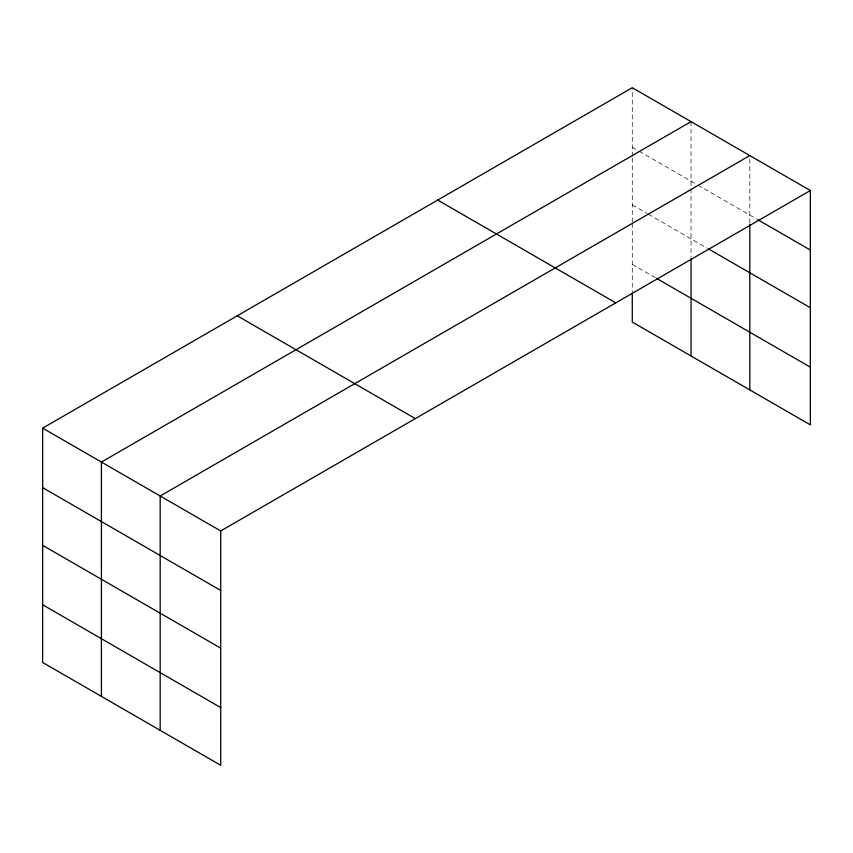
<?xml version="1.0" encoding="UTF-8"?>
<svg xmlns="http://www.w3.org/2000/svg" width="853" height="853" viewBox="0 0 853 853"><rect width="100%" height="100%" fill="white"/><g stroke="black" fill="none" stroke-linecap="round" stroke-linejoin="round"><path stroke-width="0.64" stroke-dasharray="4.26 3.2" d="M632.276 222.1L632.276 157.72M632.276 156.408L632.276 87.72M749.808 222.953L749.808 155.577M632.276 147.238L638.044 150.554M639.196 151.226L696.805 184.483M697.957 185.154L756.664 219.04M632.276 204.923L647.256 213.57M648.408 214.242L707.169 248.159M632.276 264.366L655.317 277.662M691.037 121.648L691.037 257.339M632.276 223.411L632.276 291.897"/><path stroke-width="1.28" d="M810.35 190.528L632.276 87.72L42.65 428.142L42.65 662.472L220.724 765.28L220.724 530.95L810.35 190.528L810.35 424.858L632.276 322.05L632.276 293.208M749.808 224.264L749.808 389.906M691.037 121.648L101.411 462.07L101.411 696.4M749.808 155.577L160.183 495.988L160.183 730.328M757.805 219.701L810.35 250.046M708.321 248.831L810.35 307.73M656.479 278.334L810.35 367.174M437.696 200.06L615.77 302.868M237.23 315.802L415.304 418.61M42.65 428.142L220.724 530.95M42.65 487.649L220.724 590.457M42.65 545.344L220.724 648.152M42.65 604.777L220.724 707.585M691.037 258.662L691.037 355.978"/></g></svg>
